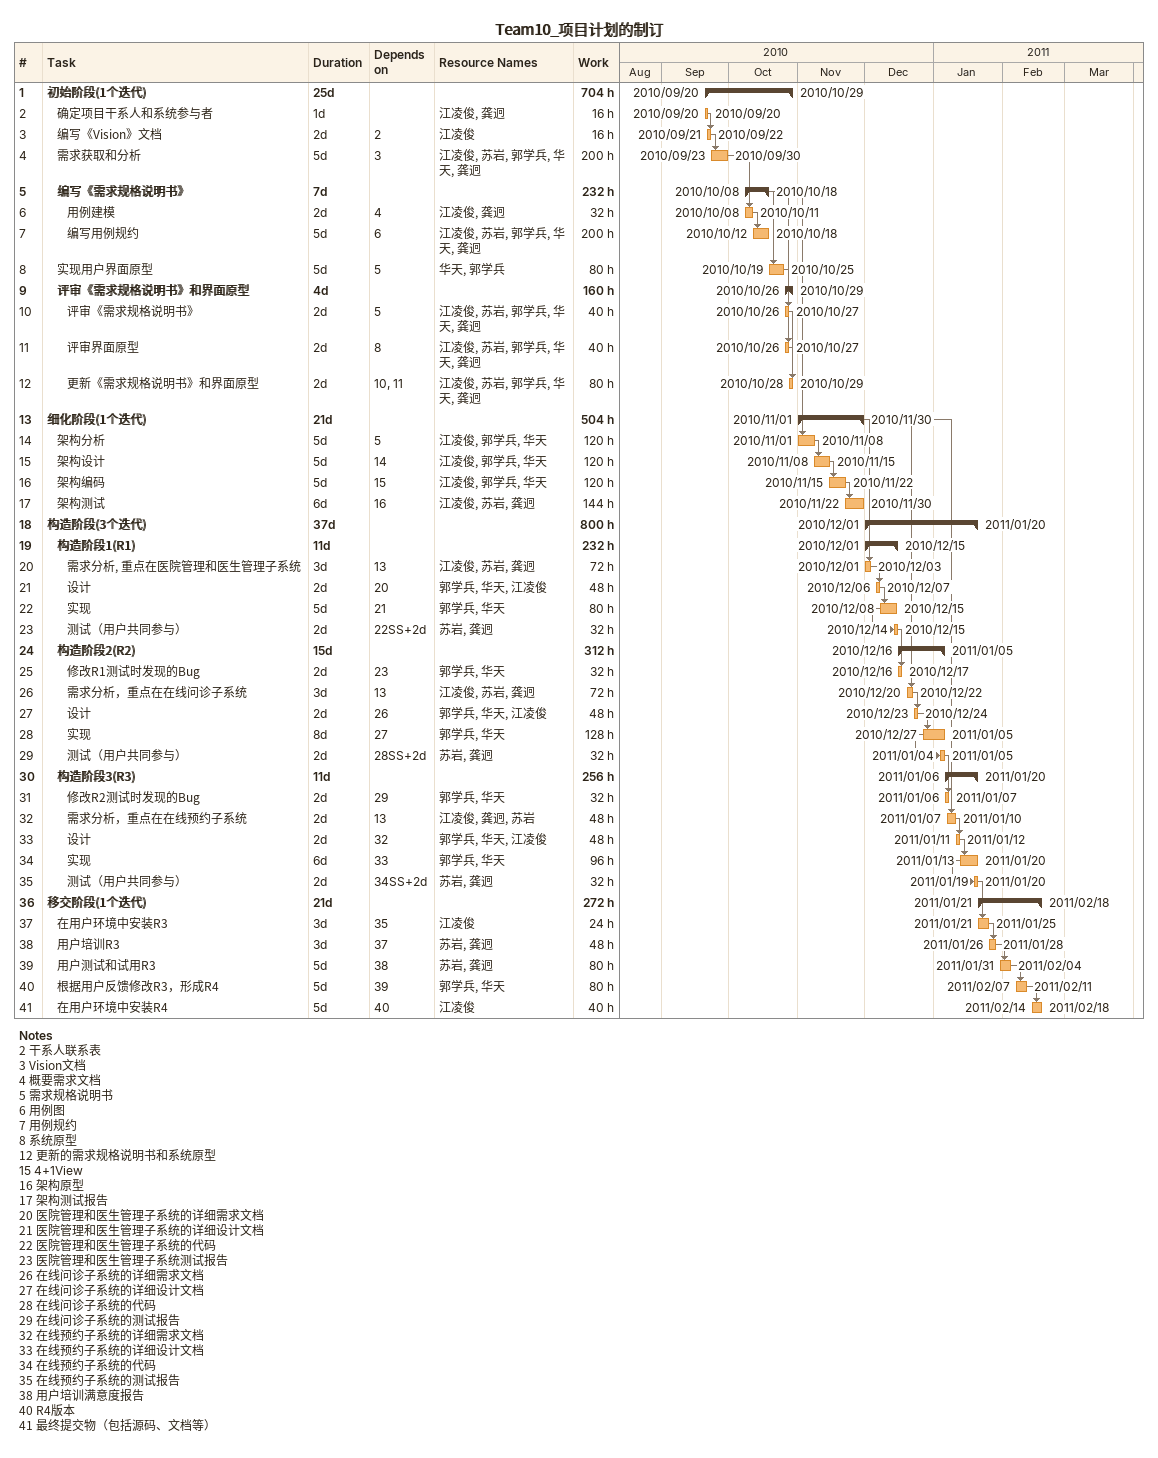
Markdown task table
Team10_项目计划的制订

| ID | Level | Task | Duration | Start | Finish | Predecessors | Resources | Work (h) |
|---|---|---|---|---|---|---|---|---|
| 1 | 1 | **初始阶段(1个迭代)** | 25d | 2010-09-20 | 2010-10-29 |  |  | 704 |
| 2 | 2 | 确定项目干系人和系统参与者 | 1d | 2010-09-20 | 2010-09-20 |  | 江凌俊, 龚迥 | 16 |
| 3 | 2 | 编写《Vision》文档 | 2d | 2010-09-21 | 2010-09-22 | 2 | 江凌俊 | 16 |
| 4 | 2 | 需求获取和分析 | 5d | 2010-09-23 | 2010-09-30 | 3 | 江凌俊, 苏岩, 郭学兵, 华天, 龚迥 | 200 |
| 5 | 2 | **编写《需求规格说明书》** | 7d | 2010-10-08 | 2010-10-18 |  |  | 232 |
| 6 | 3 | 用例建模 | 2d | 2010-10-08 | 2010-10-11 | 4 | 江凌俊, 龚迥 | 32 |
| 7 | 3 | 编写用例规约 | 5d | 2010-10-12 | 2010-10-18 | 6 | 江凌俊, 苏岩, 郭学兵, 华天, 龚迥 | 200 |
| 8 | 2 | 实现用户界面原型 | 5d | 2010-10-19 | 2010-10-25 | 5 | 华天, 郭学兵 | 80 |
| 9 | 2 | **评审《需求规格说明书》和界面原型** | 4d | 2010-10-26 | 2010-10-29 |  |  | 160 |
| 10 | 3 | 评审《需求规格说明书》 | 2d | 2010-10-26 | 2010-10-27 | 5 | 江凌俊, 苏岩, 郭学兵, 华天, 龚迥 | 40 |
| 11 | 3 | 评审界面原型 | 2d | 2010-10-26 | 2010-10-27 | 8 | 江凌俊, 苏岩, 郭学兵, 华天, 龚迥 | 40 |
| 12 | 3 | 更新《需求规格说明书》和界面原型 | 2d | 2010-10-28 | 2010-10-29 | 10, 11 | 江凌俊, 苏岩, 郭学兵, 华天, 龚迥 | 80 |
| 13 | 1 | **细化阶段(1个迭代)** | 21d | 2010-11-01 | 2010-11-30 |  |  | 504 |
| 14 | 2 | 架构分析 | 5d | 2010-11-01 | 2010-11-08 | 5 | 江凌俊, 郭学兵, 华天 | 120 |
| 15 | 2 | 架构设计 | 5d | 2010-11-08 | 2010-11-15 | 14 | 江凌俊, 郭学兵, 华天 | 120 |
| 16 | 2 | 架构编码 | 5d | 2010-11-15 | 2010-11-22 | 15 | 江凌俊, 郭学兵, 华天 | 120 |
| 17 | 2 | 架构测试 | 6d | 2010-11-22 | 2010-11-30 | 16 | 江凌俊, 苏岩, 龚迥 | 144 |
| 18 | 1 | **构造阶段(3个迭代)** | 37d | 2010-12-01 | 2011-01-20 |  |  | 800 |
| 19 | 2 | **构造阶段1(R1)** | 11d | 2010-12-01 | 2010-12-15 |  |  | 232 |
| 20 | 3 | 需求分析, 重点在医院管理和医生管理子系统 | 3d | 2010-12-01 | 2010-12-03 | 13 | 江凌俊, 苏岩, 龚迥 | 72 |
| 21 | 3 | 设计 | 2d | 2010-12-06 | 2010-12-07 | 20 | 郭学兵, 华天, 江凌俊 | 48 |
| 22 | 3 | 实现 | 5d | 2010-12-08 | 2010-12-15 | 21 | 郭学兵, 华天 | 80 |
| 23 | 3 | 测试（用户共同参与） | 2d | 2010-12-14 | 2010-12-15 | 22SS+2d | 苏岩, 龚迥 | 32 |
| 24 | 2 | **构造阶段2(R2)** | 15d | 2010-12-16 | 2011-01-05 |  |  | 312 |
| 25 | 3 | 修改R1测试时发现的Bug | 2d | 2010-12-16 | 2010-12-17 | 23 | 郭学兵, 华天 | 32 |
| 26 | 3 | 需求分析，重点在在线问诊子系统 | 3d | 2010-12-20 | 2010-12-22 | 13 | 江凌俊, 苏岩, 龚迥 | 72 |
| 27 | 3 | 设计 | 2d | 2010-12-23 | 2010-12-24 | 26 | 郭学兵, 华天, 江凌俊 | 48 |
| 28 | 3 | 实现 | 8d | 2010-12-27 | 2011-01-05 | 27 | 郭学兵, 华天 | 128 |
| 29 | 3 | 测试（用户共同参与） | 2d | 2011-01-04 | 2011-01-05 | 28SS+2d | 苏岩, 龚迥 | 32 |
| 30 | 2 | **构造阶段3(R3)** | 11d | 2011-01-06 | 2011-01-20 |  |  | 256 |
| 31 | 3 | 修改R2测试时发现的Bug | 2d | 2011-01-06 | 2011-01-07 | 29 | 郭学兵, 华天 | 32 |
| 32 | 3 | 需求分析，重点在在线预约子系统 | 2d | 2011-01-07 | 2011-01-10 | 13 | 江凌俊, 龚迥, 苏岩 | 48 |
| 33 | 3 | 设计 | 2d | 2011-01-11 | 2011-01-12 | 32 | 郭学兵, 华天, 江凌俊 | 48 |
| 34 | 3 | 实现 | 6d | 2011-01-13 | 2011-01-20 | 33 | 郭学兵, 华天 | 96 |
| 35 | 3 | 测试（用户共同参与） | 2d | 2011-01-19 | 2011-01-20 | 34SS+2d | 苏岩, 龚迥 | 32 |
| 36 | 1 | **移交阶段(1个迭代)** | 21d | 2011-01-21 | 2011-02-18 |  |  | 272 |
| 37 | 2 | 在用户环境中安装R3 | 3d | 2011-01-21 | 2011-01-25 | 35 | 江凌俊 | 24 |
| 38 | 2 | 用户培训R3 | 3d | 2011-01-26 | 2011-01-28 | 37 | 苏岩, 龚迥 | 48 |
| 39 | 2 | 用户测试和试用R3 | 5d | 2011-01-31 | 2011-02-04 | 38 | 苏岩, 龚迥 | 80 |
| 40 | 2 | 根据用户反馈修改R3，形成R4 | 5d | 2011-02-07 | 2011-02-11 | 39 | 郭学兵, 华天 | 80 |
| 41 | 2 | 在用户环境中安装R4 | 5d | 2011-02-14 | 2011-02-18 | 40 | 江凌俊 | 40 |

Notes
- 2: 干系人联系表
- 3: Vision文档
- 4: 概要需求文档
- 5: 需求规格说明书
- 6: 用例图
- 7: 用例规约
- 8: 系统原型
- 12: 更新的需求规格说明书和系统原型
- 15: 4+1View
- 16: 架构原型
- 17: 架构测试报告
- 20: 医院管理和医生管理子系统的详细需求文档
- 21: 医院管理和医生管理子系统的详细设计文档
- 22: 医院管理和医生管理子系统的代码
- 23: 医院管理和医生管理子系统测试报告
- 26: 在线问诊子系统的详细需求文档
- 27: 在线问诊子系统的详细设计文档
- 28: 在线问诊子系统的代码
- 29: 在线问诊子系统的测试报告
- 32: 在线预约子系统的详细需求文档
- 33: 在线预约子系统的详细设计文档
- 34: 在线预约子系统的代码
- 35: 在线预约子系统的测试报告
- 38: 用户培训满意度报告
- 40: R4版本
- 41: 最终提交物（包括源码、文档等）
